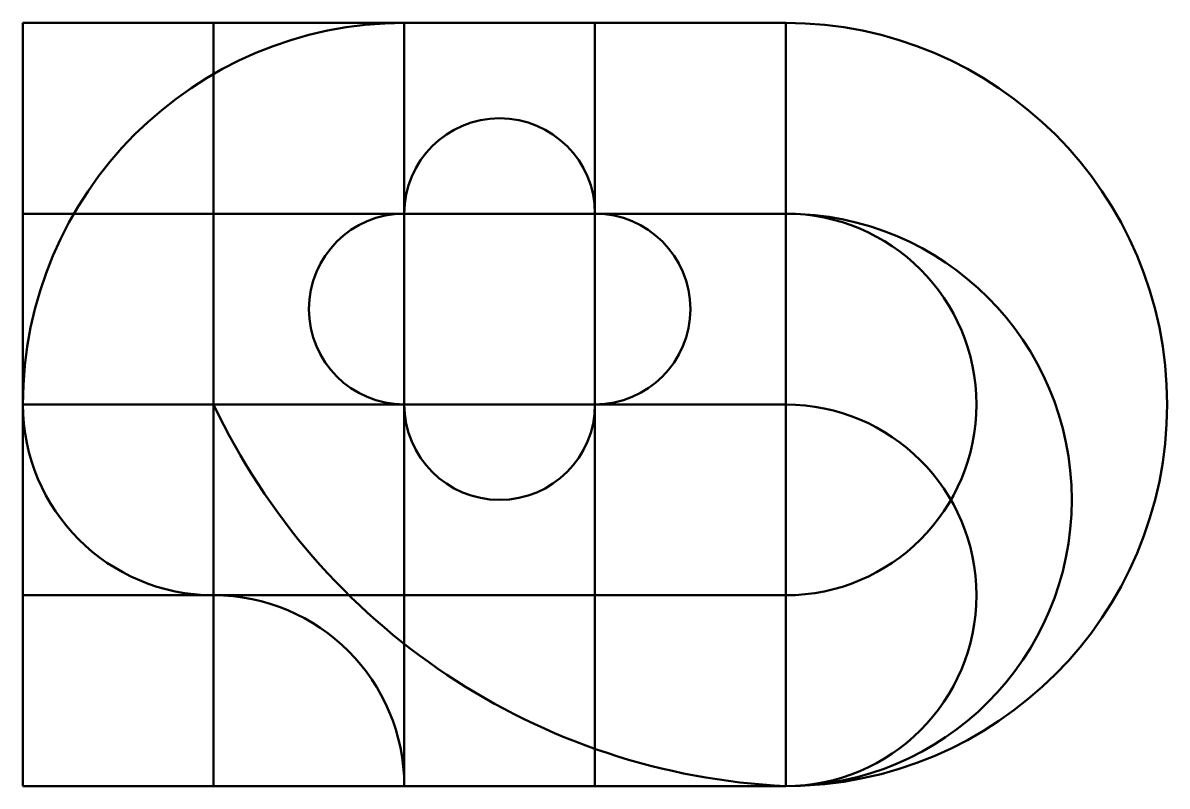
# Model space of a CAD drawing. Header units: millimetres. Extents: x 469 to 589, y 184 to 264.
import ezdxf

# ---------------------------------------------------------------- set-up
doc = ezdxf.new("R2010")
doc.units = ezdxf.units.MM
doc.layers.add('Contornos Visibles', color=7, linetype='Continuous', lineweight=50, true_color=0xffffff)

msp = doc.modelspace()

# ---------------------------------------------------------------- linework, layer by layer
at = {"layer": 'Contornos Visibles'}
for p, q in [((489.4, 263.54), (469.4, 263.54)), ((469.4, 263.54), (469.4, 243.54)), ((489.4, 243.54), (489.4, 263.54)), ((509.4, 263.54), (489.4, 263.54)), ((489.4, 263.54), (489.4, 243.54)), ((509.4, 243.54), (509.4, 263.54)), ((529.4, 263.54), (509.4, 263.54)), ((509.4, 263.54), (509.4, 243.54)), ((529.4, 243.54), (529.4, 263.54)), ((549.4, 263.54), (529.4, 263.54)), ((529.4, 263.54), (529.4, 243.54)), ((549.4, 243.54), (549.4, 263.54)), ((489.4, 243.54), (469.4, 243.54)), ((469.4, 243.54), (469.4, 223.54)), ((469.4, 243.54), (489.4, 243.54)), ((509.4, 243.54), (489.4, 243.54)), ((489.4, 243.54), (489.4, 223.54)), ((489.4, 223.54), (489.4, 243.54)), ((489.4, 243.54), (509.4, 243.54)), ((529.4, 243.54), (509.4, 243.54)), ((509.4, 243.54), (509.4, 223.54)), ((509.4, 223.54), (509.4, 243.54)), ((509.4, 243.54), (529.4, 243.54)), ((549.4, 243.54), (529.4, 243.54)), ((529.4, 243.54), (529.4, 223.54)), ((529.4, 223.54), (529.4, 243.54)), ((529.4, 243.54), (549.4, 243.54)), ((549.4, 223.54), (549.4, 243.54)), ((489.4, 223.54), (469.4, 223.54)), ((469.4, 223.54), (469.4, 203.54)), ((469.4, 223.54), (489.4, 223.54)), ((489.4, 203.54), (489.4, 223.54)), ((509.4, 223.54), (489.4, 223.54)), ((489.4, 223.54), (489.4, 203.54)), ((489.4, 223.54), (509.4, 223.54)), ((509.4, 203.54), (509.4, 223.54)), ((529.4, 223.54), (509.4, 223.54)), ((509.4, 223.54), (509.4, 203.54)), ((509.4, 223.54), (529.4, 223.54)), ((529.4, 203.54), (529.4, 223.54)), ((549.4, 223.54), (529.4, 223.54)), ((529.4, 223.54), (529.4, 203.54)), ((529.4, 223.54), (549.4, 223.54)), ((549.4, 203.54), (549.4, 223.54)), ((489.4, 203.54), (469.4, 203.54)), ((469.4, 203.54), (469.4, 183.54)), ((469.4, 203.54), (489.4, 203.54)), ((489.4, 183.54), (489.4, 203.54)), ((509.4, 203.54), (489.4, 203.54)), ((489.4, 203.54), (489.4, 183.54)), ((489.4, 203.54), (509.4, 203.54)), ((509.4, 183.54), (509.4, 203.54)), ((529.4, 203.54), (509.4, 203.54)), ((509.4, 203.54), (509.4, 183.54)), ((509.4, 203.54), (529.4, 203.54)), ((529.4, 183.54), (529.4, 203.54)), ((549.4, 203.54), (529.4, 203.54)), ((529.4, 203.54), (529.4, 183.54)), ((529.4, 203.54), (549.4, 203.54)), ((549.4, 183.54), (549.4, 203.54)), ((469.4, 183.54), (489.4, 183.54)), ((489.4, 183.54), (509.4, 183.54)), ((509.4, 183.54), (529.4, 183.54)), ((529.4, 183.54), (549.4, 183.54))]:
    msp.add_line(p, q, dxfattribs=at)
for centre, radius, start, end in [((509.4, 223.54), 40, 90, 180), ((549.4, 223.54), 40, 270, 90), ((519.4, 243.54), 10, 0, 180), ((509.4, 233.54), 10, 90, 270), ((529.4, 233.54), 10, 270, 90), ((549.4, 223.54), 20, 270, 90), ((549.4, 213.54), 30, 270, 90), ((489.4, 223.54), 20, 180, 270), ((552.68, 253.46), 70, 205.3072, 267.3127), ((519.4, 223.54), 10, 180, 0), ((549.4, 203.54), 20, 270, 90), ((489.4, 183.54), 20, 0, 90)]:
    msp.add_arc(centre, radius, start, end, dxfattribs=at)

doc.saveas('drawing.dxf')
